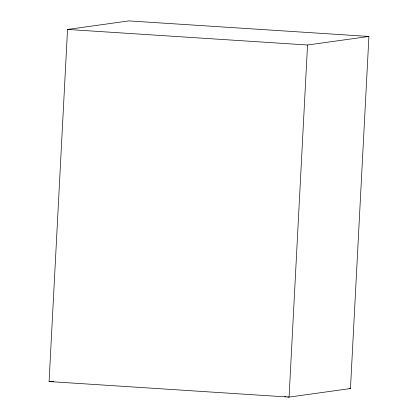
<?xml version="1.0" encoding="UTF-8"?>
<svg xmlns="http://www.w3.org/2000/svg" width="418" height="418" viewBox="0 0 418 418"><rect width="100%" height="100%" fill="white"/><g stroke="black" fill="none" stroke-linecap="round" stroke-linejoin="round"><path stroke-width="0.63" d="M49.089 381.545L67.538 29.448L128.922 20.9L368.911 36.455L350.462 388.552L289.078 397.1L49.089 381.545L53.593 381.65M368.911 36.455L307.533 45.003L289.078 397.1L287.83 396.933M349.171 388.526L350.462 388.552M67.538 29.448L307.533 45.003M284.705 396.51L285.959 396.677"/></g></svg>
